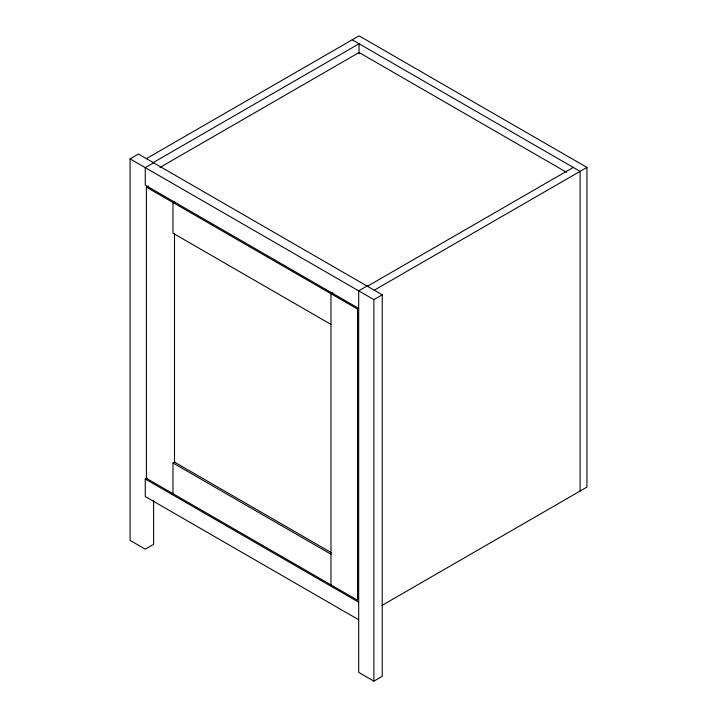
<?xml version="1.0" encoding="UTF-8"?>
<svg xmlns="http://www.w3.org/2000/svg" width="717" height="717" viewBox="0 0 717 717"><rect width="100%" height="100%" fill="white"/><g stroke="black" fill="none" stroke-linecap="round" stroke-linejoin="round"><path stroke-width="1.08" d="M153.608 500.69L153.608 544.328L145.255 549.15L130.064 540.385L130.064 158.86L138.417 154.03L382.233 294.804L382.233 676.328L373.88 681.15L358.688 672.376L358.688 290.851L367.041 286.029M146.393 158.636L359.074 35.85L586.936 167.411L586.936 487.103L381.991 605.426M153.232 162.589L359.074 43.746L359.074 53.802M153.608 162.804L145.255 167.626L145.255 185.165L358.688 308.4M159.99 167.446L359.074 52.511L566.484 172.259M146.393 187.146L357.55 309.054L357.55 600.237L146.393 478.329L146.393 187.146L148.249 186.07M174.831 201.423L172.976 202.49L172.976 233.186L330.967 324.407M332.822 292.635L330.967 293.701L330.967 584.893M367.427 286.253L573.268 167.411M374.265 290.197L586.936 167.411M130.064 158.86L373.88 299.625L382.233 294.804M358.688 619.757L145.255 496.531L145.255 478.992L147.11 477.916M172.976 493.681L172.976 462.985L174.831 461.909M352.235 39.794L580.098 171.354L580.098 491.046M331.514 552.762L174.5 462.107L174.5 233.428M172.976 462.985L330.967 554.196M145.255 478.992L358.688 602.217M373.88 299.625L373.88 681.15"/></g></svg>
